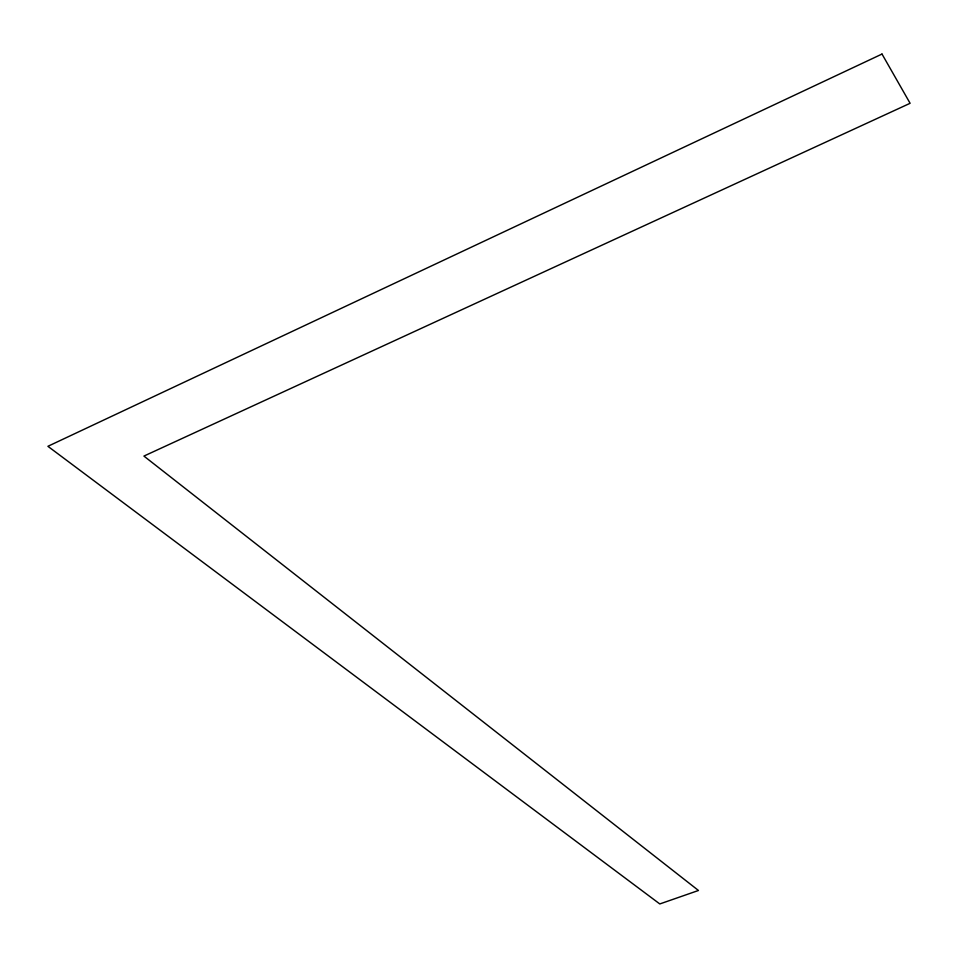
<?xml version="1.0" encoding="UTF-8"?>
<svg xmlns="http://www.w3.org/2000/svg" width="958" height="958" viewBox="0 0 958 958"><rect width="100%" height="100%" fill="white"/><g stroke="black" fill="none" stroke-linecap="round" stroke-linejoin="round"><path stroke-width="1.44" d="M882.007 54.055L47.9 446.308L659.799 903.945L698.466 890.485L143.916 456.08L910.1 103.296L882.007 54.055"/></g></svg>
